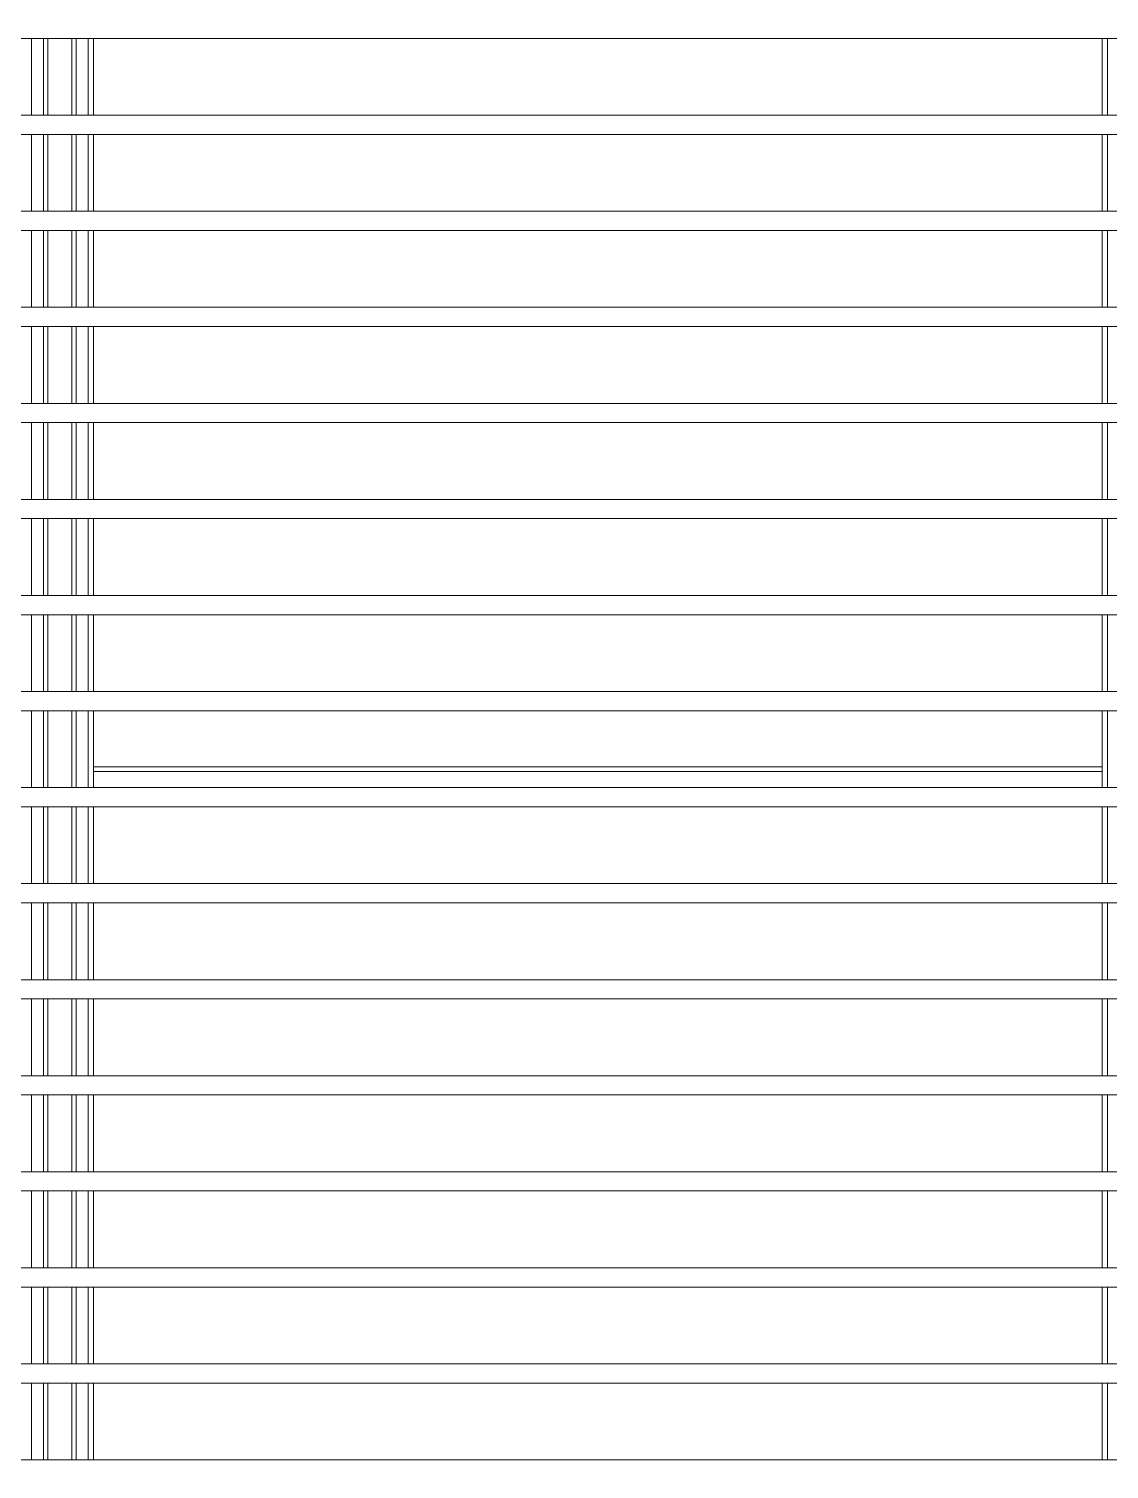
# Model space of a CAD drawing. Header units: metres. Extents: x -101133.8 to -101066.7, y -24899.3 to -24824.7.
# Drawn here: x -101106.6626 to -101106.5502, y -24853.5633 to -24853.4134 of the extents above; entities that cross this region are included whole.
import ezdxf

# ---------------------------------------------------------------- set-up
doc = ezdxf.new("R2010")
doc.units = ezdxf.units.M
doc.header["$LTSCALE"] = 0.2
doc.layers.add('CMT-CVC-MATERIEL', color=30, linetype='Continuous')
doc.layers.add('CMT-VRV1', color=5, linetype='Continuous')

# ---------------------------------------------------------------- blocks, each defined once
blk = doc.blocks.new('Cassette 600x600')
at = {"linetype": 'Continuous', "lineweight": 13}
for p, q in [((-20143.73, 257.01), (-20417.73, 257.01)), ((-20339.68, 249.01), (-20339.68, 257.01)), ((-20338.44, 249.01), (-20338.44, 257.01)), ((-20337.99, 249.01), (-20337.99, 257.01)), ((-20335.47, 249.01), (-20335.47, 257.01)), ((-20335.02, 249.01), (-20335.02, 257.01)), ((-20333.78, 249.01), (-20333.78, 257.01)), ((-20333.23, 249.01), (-20333.23, 257.01)), ((-20228.23, 249.01), (-20228.23, 257.01)), ((-20227.68, 249.01), (-20227.68, 257.01)), ((-20143.73, 249.01), (-20417.73, 249.01)), ((-20143.73, 247.01), (-20417.73, 247.01)), ((-20339.68, 239.01), (-20339.68, 247.01)), ((-20338.44, 239.01), (-20338.44, 247.01)), ((-20337.99, 239.01), (-20337.99, 247.01)), ((-20335.47, 239.01), (-20335.47, 247.01)), ((-20335.02, 239.01), (-20335.02, 247.01)), ((-20333.78, 239.01), (-20333.78, 247.01)), ((-20333.23, 239.01), (-20333.23, 247.01)), ((-20228.23, 239.01), (-20228.23, 247.01)), ((-20227.68, 239.01), (-20227.68, 247.01)), ((-20143.73, 239.01), (-20417.73, 239.01)), ((-20143.73, 237.01), (-20417.73, 237.01)), ((-20339.68, 229.01), (-20339.68, 237.01)), ((-20338.44, 229.01), (-20338.44, 237.01)), ((-20337.99, 229.01), (-20337.99, 237.01)), ((-20335.47, 229.01), (-20335.47, 237.01)), ((-20335.02, 229.01), (-20335.02, 237.01)), ((-20333.78, 229.01), (-20333.78, 237.01)), ((-20333.23, 229.01), (-20333.23, 237.01)), ((-20228.23, 229.01), (-20228.23, 237.01)), ((-20227.68, 229.01), (-20227.68, 237.01)), ((-20143.73, 229.01), (-20417.73, 229.01)), ((-20143.73, 227.01), (-20417.73, 227.01)), ((-20339.68, 219.01), (-20339.68, 227.01)), ((-20338.44, 219.01), (-20338.44, 227.01)), ((-20337.99, 219.01), (-20337.99, 227.01)), ((-20335.47, 219.01), (-20335.47, 227.01)), ((-20335.02, 219.01), (-20335.02, 227.01)), ((-20333.78, 219.01), (-20333.78, 227.01)), ((-20333.23, 219.01), (-20333.23, 227.01)), ((-20228.23, 219.01), (-20228.23, 227.01)), ((-20227.68, 219.01), (-20227.68, 227.01)), ((-20143.73, 219.01), (-20417.73, 219.01)), ((-20143.73, 217.01), (-20417.73, 217.01)), ((-20339.68, 209.01), (-20339.68, 217.01)), ((-20338.44, 209.01), (-20338.44, 217.01)), ((-20337.99, 209.01), (-20337.99, 217.01)), ((-20335.47, 209.01), (-20335.47, 217.01)), ((-20335.02, 209.01), (-20335.02, 217.01)), ((-20333.78, 209.01), (-20333.78, 217.01)), ((-20333.23, 209.01), (-20333.23, 217.01)), ((-20228.23, 209.01), (-20228.23, 217.01)), ((-20227.68, 209.01), (-20227.68, 217.01)), ((-20143.73, 209.01), (-20417.73, 209.01)), ((-20143.73, 207.01), (-20417.73, 207.01)), ((-20339.68, 199.01), (-20339.68, 207.01)), ((-20338.44, 199.01), (-20338.44, 207.01)), ((-20337.99, 199.01), (-20337.99, 207.01)), ((-20335.47, 199.01), (-20335.47, 207.01)), ((-20335.02, 199.01), (-20335.02, 207.01)), ((-20333.78, 199.01), (-20333.78, 207.01)), ((-20333.23, 199.01), (-20333.23, 207.01)), ((-20228.23, 199.01), (-20228.23, 207.01)), ((-20227.68, 199.01), (-20227.68, 207.01)), ((-20143.73, 199.01), (-20417.73, 199.01)), ((-20143.73, 197.01), (-20417.73, 197.01)), ((-20339.68, 189.01), (-20339.68, 197.01)), ((-20338.44, 189.01), (-20338.44, 197.01)), ((-20337.99, 189.01), (-20337.99, 197.01)), ((-20335.47, 189.01), (-20335.47, 197.01)), ((-20335.02, 189.01), (-20335.02, 197.01)), ((-20333.78, 189.01), (-20333.78, 197.01)), ((-20333.23, 189.01), (-20333.23, 197.01)), ((-20228.23, 189.01), (-20228.23, 197.01)), ((-20227.68, 189.01), (-20227.68, 197.01)), ((-20143.73, 189.01), (-20417.73, 189.01)), ((-20143.73, 187.01), (-20417.73, 187.01)), ((-20339.68, 179.01), (-20339.68, 187.01)), ((-20338.44, 179.01), (-20338.44, 187.01)), ((-20337.99, 179.01), (-20337.99, 187.01)), ((-20335.47, 179.01), (-20335.47, 187.01)), ((-20335.02, 179.01), (-20335.02, 187.01)), ((-20333.78, 179.01), (-20333.78, 187.01)), ((-20333.23, 179.01), (-20333.23, 187.01)), ((-20228.23, 179.01), (-20228.23, 187.01)), ((-20227.68, 179.01), (-20227.68, 187.01)), ((-20333.23, 181.16), (-20228.23, 181.16)), ((-20333.23, 180.7), (-20228.23, 180.7)), ((-20143.73, 179.01), (-20417.73, 179.01)), ((-20143.73, 177.01), (-20417.73, 177.01)), ((-20339.68, 169.01), (-20339.68, 177.01)), ((-20338.44, 169.01), (-20338.44, 177.01)), ((-20337.99, 169.01), (-20337.99, 177.01)), ((-20335.47, 169.01), (-20335.47, 177.01)), ((-20335.02, 169.01), (-20335.02, 177.01)), ((-20333.78, 169.01), (-20333.78, 177.01)), ((-20333.23, 169.01), (-20333.23, 177.01)), ((-20228.23, 169.01), (-20228.23, 177.01)), ((-20227.68, 169.01), (-20227.68, 177.01)), ((-20143.73, 169.01), (-20417.73, 169.01)), ((-20143.73, 167.01), (-20417.73, 167.01)), ((-20339.68, 159.01), (-20339.68, 167.01)), ((-20338.44, 159.01), (-20338.44, 167.01)), ((-20337.99, 159.01), (-20337.99, 167.01)), ((-20335.47, 159.01), (-20335.47, 167.01)), ((-20335.02, 159.01), (-20335.02, 167.01)), ((-20333.78, 159.01), (-20333.78, 167.01)), ((-20333.23, 159.01), (-20333.23, 167.01)), ((-20228.23, 159.01), (-20228.23, 167.01)), ((-20227.68, 159.01), (-20227.68, 167.01)), ((-20143.73, 159.01), (-20417.73, 159.01)), ((-20143.73, 157.01), (-20417.73, 157.01)), ((-20339.68, 149.01), (-20339.68, 157.01)), ((-20338.44, 149.01), (-20338.44, 157.01)), ((-20337.99, 149.01), (-20337.99, 157.01)), ((-20335.47, 149.01), (-20335.47, 157.01)), ((-20335.02, 149.01), (-20335.02, 157.01)), ((-20333.78, 149.01), (-20333.78, 157.01)), ((-20333.23, 149.01), (-20333.23, 157.01)), ((-20228.23, 149.01), (-20228.23, 157.01)), ((-20227.68, 149.01), (-20227.68, 157.01)), ((-20143.73, 149.01), (-20417.73, 149.01)), ((-20143.73, 147.01), (-20417.73, 147.01)), ((-20339.68, 139.01), (-20339.68, 147.01)), ((-20338.44, 139.01), (-20338.44, 147.01)), ((-20337.99, 139.01), (-20337.99, 147.01)), ((-20335.47, 139.01), (-20335.47, 147.01)), ((-20335.02, 139.01), (-20335.02, 147.01)), ((-20333.78, 139.01), (-20333.78, 147.01)), ((-20333.23, 139.01), (-20333.23, 147.01)), ((-20228.23, 139.01), (-20228.23, 147.01)), ((-20227.68, 139.01), (-20227.68, 147.01)), ((-20143.73, 139.01), (-20417.73, 139.01)), ((-20143.73, 137.01), (-20417.73, 137.01)), ((-20339.68, 129.01), (-20339.68, 137.01)), ((-20338.44, 129.01), (-20338.44, 137.01)), ((-20337.99, 129.01), (-20337.99, 137.01)), ((-20335.47, 129.01), (-20335.47, 137.01)), ((-20335.02, 129.01), (-20335.02, 137.01)), ((-20333.78, 129.01), (-20333.78, 137.01)), ((-20333.23, 129.01), (-20333.23, 137.01)), ((-20228.23, 129.01), (-20228.23, 137.01)), ((-20227.68, 129.01), (-20227.68, 137.01)), ((-20143.73, 129.01), (-20417.73, 129.01)), ((-20143.73, 127.01), (-20417.73, 127.01)), ((-20339.68, 119.01), (-20339.68, 127.01)), ((-20338.44, 119.01), (-20338.44, 127.01)), ((-20337.99, 119.01), (-20337.99, 127.01)), ((-20335.47, 119.01), (-20335.47, 127.01)), ((-20335.02, 119.01), (-20335.02, 127.01)), ((-20333.78, 119.01), (-20333.78, 127.01)), ((-20333.23, 119.01), (-20333.23, 127.01)), ((-20228.23, 119.01), (-20228.23, 127.01)), ((-20227.68, 119.01), (-20227.68, 127.01)), ((-20143.73, 119.01), (-20417.73, 119.01)), ((-20143.73, 117.01), (-20417.73, 117.01)), ((-20339.68, 109.01), (-20339.68, 117.01)), ((-20338.44, 109.01), (-20338.44, 117.01)), ((-20337.99, 109.01), (-20337.99, 117.01)), ((-20335.47, 109.01), (-20335.47, 117.01)), ((-20335.02, 109.01), (-20335.02, 117.01)), ((-20333.78, 109.01), (-20333.78, 117.01)), ((-20333.23, 109.01), (-20333.23, 117.01)), ((-20228.23, 109.01), (-20228.23, 117.01)), ((-20227.68, 109.01), (-20227.68, 117.01)), ((-20143.73, 109.01), (-20417.73, 109.01))]:
    blk.add_line(p, q, dxfattribs=at)

msp = doc.modelspace()

# ---------------------------------------------------------------- linework, layer by layer
at = {"layer": 'CMT-VRV1', "linetype": 'Continuous'}
for points in [[(-101106.77435, -24851.97888), (-101106.77435, -24852.21158), (-101106.65348, -24852.54733), (-101106.16383, -24853.0091), (-101106.16383, -24853.68777), (-101106.27573, -24854.26148), (-101106.11676, -24854.44505)], [(-101106.74935, -24851.97888), (-101106.74935, -24852.20722), (-101106.63198, -24852.53324), (-101106.13883, -24852.99832), (-101106.13883, -24853.69018), (-101106.24886, -24854.25432), (-101106.09787, -24854.42868)]]:
    msp.add_open_spline(points, degree=3, dxfattribs=at)

# ---------------------------------------------------------------- block references
at = {"layer": 'CMT-CVC-MATERIEL', "xscale": 0.001, "yscale": 0.001, "zscale": 0.001}
msp.add_blockref('Cassette 600x600', (-101086.32269, -24853.67138), dxfattribs=at)

doc.saveas('drawing.dxf')
